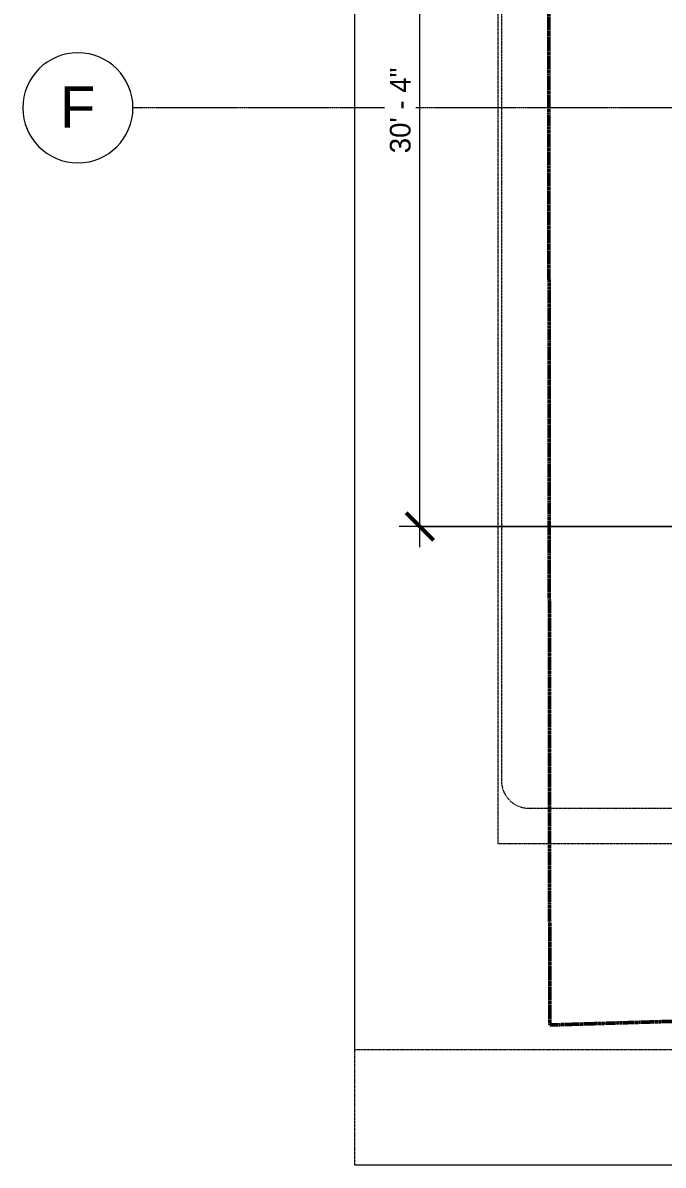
# Model space of a CAD drawing. Header units: inches. Extents: x -4218 to -1814, y 9706 to 12426.
# Drawn here: x -4216.7 to -3937.6, y 9706.2 to 10204.2 of the extents above; entities that cross this region are included whole.
import ezdxf

# ---------------------------------------------------------------- set-up
doc = ezdxf.new("R2010")
doc.units = ezdxf.units.IN
doc.header["$MEASUREMENT"] = 0
for name, pattern in [('Aligning Line 1_8_', [0.25, 0.125, -0.125]), ('Dash Dot 3_16_', [0.3125, 0.1875, -0.0625, 0, -0.0625]), ('Double Dash 3_8_', [1, 0.375, -0.125, 0.125, -0.125, 0.125, -0.125]), ('Grid Line 1_2_', [0.875, 0.5, -0.125, 0.125, -0.125])]:
    doc.linetypes.add(name, pattern=pattern)
for name, color, linetype, lineweight in [('0-1', 7, 'Continuous', 5), ('0-4', 147, 'Aligning Line 1_8_', 9), ('0-5', 165, 'Continuous', 5), ('A-ANNO-DIMS', 211, 'Continuous', 9), ('A-ANNO-DIMS-96', 211, 'Continuous', 9), ('A-ANNO-SYMB-1', 150, 'Dash Dot 3_16_', 9), ('C-PROP-LINE-1', 250, 'Double Dash 3_8_', 50), ('G-ANNO-SYMB', 111, 'Aligning Line 1_8_', 9), ('G-ANNO-SYMB-1', 147, 'Aligning Line 1_8_', 9), ('S-GRID-1', 1, 'Grid Line 1_2_', 9), ('S-GRID-IDEN', 1, 'Continuous', 9), ('S-GRID-IDEN-1', 147, 'Continuous', 9)]:
    doc.layers.add(name, color=color, linetype=linetype, lineweight=lineweight)
doc.styles.add('Arial', font='arial.ttf', dxfattribs={"height": 18})
doc.styles.add('Century Gothic', font='ufonts.com_century-gothic.ttf', dxfattribs={"height": 9})
doc.dimstyles.new('OD__1_8__Tol__', dxfattribs={"dimscale": 12, "dimtxt": 9.397514, "dimasz": 1, "dimexe": 0.75, "dimexo": 0.5, "dimgap": 0.125, "dimtad": 1, "dimdec": 3, "dimrnd": 0.125, "dimzin": 3, "dimdsep": 46, "dimlunit": 4, "dimtxsty": 'Century Gothic', "dimblk1": 'OBLIQUE', "dimblk2": 'OBLIQUE', "dimsah": 1, "dimcen": 0.09, "dimdle": 0.75, "dimazin": 0, "dimtfac": 1, "dimtdec": 4, "dimtix": 1, "dimtmove": 0, "dimatfit": 3, "dimfxl": 1, "dimtvp": 1, "dimtfill": 1, "dimfrac": 2, "dimtolj": 1, "dimtzin": 0, "dimarcsym": 2})

# ---------------------------------------------------------------- blocks, each defined once
blk = doc.blocks.new('CTR - 1st Phase - Unit Layouts_rvt-1-FLOOR PLAN - 3RD FLOOR')
at = {"layer": 'G-ANNO-SYMB-1'}
for p, q in [((-4009.53, 9846.28), (-4009.53, 12240.75)), ((-1910.91, 9846.28), (-4009.53, 9846.28))]:
    blk.add_line(p, q, dxfattribs=at)
blk = doc.blocks.new('Family - ___-1878357-FLOOR PLAN - 3RD FLOOR')
at = {"layer": 'C-PROP-LINE-1'}
for p, q in [((-3989.61, 12268.69), (-3987.01, 9767.34)), ((-3987.01, 9767.34), (-1910.91, 9829.49))]:
    blk.add_line(p, q, dxfattribs=at)
blk = doc.blocks.new('Grid - Grid Head - Circle-50561-FLOOR PLAN - 3RD FLOOR')
at = {"layer": 'S-GRID-IDEN-1'}
for start, end in [(360, 180), (180, 360)]:
    blk.add_arc((0, 0), 0.25, start, end, dxfattribs=at)
blk = doc.blocks.new('CTR - 1st Phase - Shell_rvt-1-FLOOR PLAN - 3RD FLOOR')
at = {"layer": 'G-ANNO-SYMB-1'}
for p, q in [((-4071.96, 9756.53), (-4071.96, 12280.06)), ((-1926.95, 9756.53), (-4071.96, 9756.53)), ((-1910.91, 9706.24), (-4072.01, 9706.24))]:
    blk.add_line(p, q, dxfattribs=at)
at = {"layer": 'S-GRID-1'}
blk.add_line((-1814.21, 10167.19), (-4168.71, 10167.19), dxfattribs=at)
at = {"layer": '0-4'}
blk.add_blockref('Family - ___-1878357-FLOOR PLAN - 3RD FLOOR', (0, 0), dxfattribs=at)
at = {"layer": '0-5', "xscale": 95.99999999999994, "yscale": 95.99999999999994, "zscale": 95.99999999999994, "rotation": 89.99999999999987}
blk.add_blockref('Grid - Grid Head - Circle-50561-FLOOR PLAN - 3RD FLOOR', (-4192.71, 10167.19), dxfattribs=at)
at = {"layer": 'S-GRID-IDEN', "insert": (-4200.5, 10176.57), "char_height": 18, "width": 18.786, "attachment_point": 1, "style": 'Arial'}
blk.add_mtext('F', dxfattribs=at)
blk = doc.blocks.new('CTR - 1st Phase -Stairs _ Elevators_rvt-1-FLOOR PLAN - 3RD FLOOR')
at = {"layer": 'G-ANNO-SYMB-1'}
for p, q in [((-4071.96, 9706.24), (-4071.96, 12280.11)), ((-1910.96, 9706.24), (-4071.96, 9706.24))]:
    blk.add_line(p, q, dxfattribs=at)
blk = doc.blocks.new('DIMBLOCK13-FLOOR PLAN - 3RD FLOOR')
at = {"layer": 'A-ANNO-DIMS-96', "lineweight": 50}
for p, q in [((-4043.68, 10348.59), (-4049.68, 10354.59)), ((-4043.68, 10348.59), (-4037.68, 10342.59)), ((-4043.68, 9984.63), (-4049.68, 9990.63)), ((-4043.68, 9984.63), (-4037.68, 9978.63))]:
    blk.add_line(p, q, dxfattribs=at)
at = {"layer": 'A-ANNO-DIMS-96'}
for p, q in [((-3858.47, 10348.59), (-4052.68, 10348.59)), ((-4043.68, 9975.63), (-4043.68, 10348.59)), ((-4043.68, 10348.59), (-3858.47, 10348.59)), ((-3862.29, 9984.63), (-4052.68, 9984.63)), ((-4043.68, 9984.63), (-3862.29, 9984.63))]:
    blk.add_line(p, q, dxfattribs=at)
at = {"layer": 'A-ANNO-DIMS-96', "color": 0, "insert": (-4056.71, 10147.37), "char_height": 9, "width": 46.1821, "attachment_point": 1, "rotation": 90, "line_spacing_factor": 0.984502, "style": 'Century Gothic', "bg_fill": 3, "box_fill_scale": 1.25, "bg_fill_color": 256, "bg_fill_true_color": 13158600, "bg_fill_transparency": 0}
blk.add_mtext('30\' - 4"', dxfattribs=at)
blk = doc.blocks.new('_Oblique')
at = {"color": 0, "linetype": 'ByBlock', "lineweight": -2}
blk.add_line((-0.5, -0.5), (0.5, 0.5), dxfattribs=at)

msp = doc.modelspace()

# ---------------------------------------------------------------- linework, layer by layer
at = {"layer": 'A-ANNO-SYMB-1'}
msp.add_line((-3996.0647, 9861.82436), (-2065.90437, 9861.82436), dxfattribs=at)
msp.add_arc((-3996.0647, 9873.82436), 12, 180, 270, dxfattribs=at)
at = {"layer": 'G-ANNO-SYMB'}
msp.add_line((-1910.90801, 9706.24032), (-4072.01201, 9706.24032), dxfattribs=at)

# ---------------------------------------------------------------- block references
at = {"layer": '0-1'}
for name in ['CTR - 1st Phase - Shell_rvt-1-FLOOR PLAN - 3RD FLOOR', 'CTR - 1st Phase -Stairs _ Elevators_rvt-1-FLOOR PLAN - 3RD FLOOR', 'CTR - 1st Phase - Unit Layouts_rvt-1-FLOOR PLAN - 3RD FLOOR']:
    msp.add_blockref(name, (0, 0), dxfattribs=at)

# ---------------------------------------------------------------- next in the draw order: dimensions: what is measured, and where the dimension line sits
at = {"layer": 'A-ANNO-DIMS'}
dim = msp.add_linear_dim(base=(-4043.6775575452, 10348.5893961105), p1=(-3856.2862366797, 9984.6268961105), p2=(-3852.4737366797, 10348.5893961105), angle=90, dimstyle='OD__1_8__Tol__', override={"dimpost": '<>', "dimfxl": 363.982467}, dxfattribs=at)
dim.commit()
dim.dimension.update_dxf_attribs({"geometry": 'DIMBLOCK13-FLOOR PLAN - 3RD FLOOR', "text_midpoint": (-4049.9039341947, 10166.6081461105)})

# ---------------------------------------------------------------- next in the draw order: linework, layer by layer
at = {"layer": 'A-ANNO-SYMB-1'}
msp.add_line((-4008.0647, 11049.82436), (-4008.0647, 9873.82436), dxfattribs=at)

doc.saveas('drawing.dxf')
